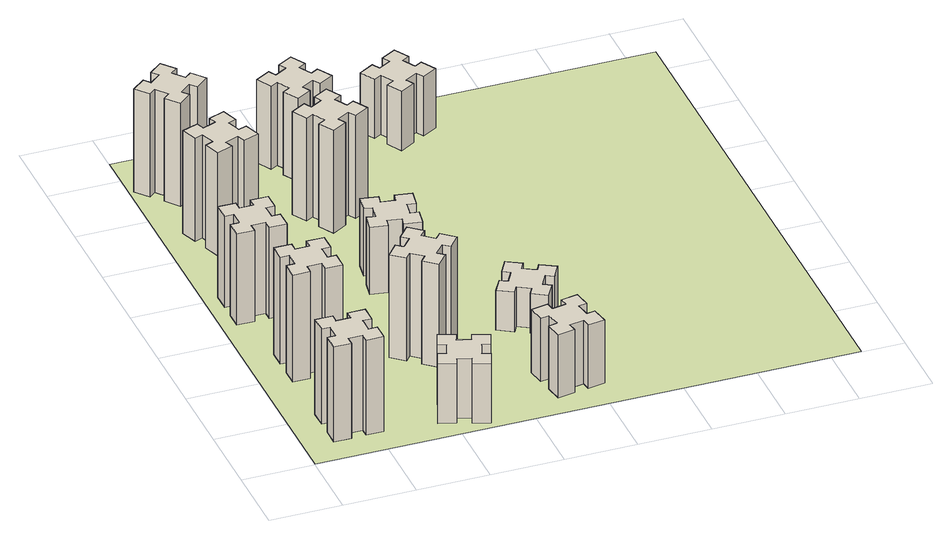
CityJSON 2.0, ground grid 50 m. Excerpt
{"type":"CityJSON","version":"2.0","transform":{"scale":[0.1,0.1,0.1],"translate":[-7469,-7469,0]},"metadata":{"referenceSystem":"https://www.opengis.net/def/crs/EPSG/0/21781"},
"CityObjects":{
"building1":{"type":"Building","attributes":{"class":"1000","function":"1000","usage":"1000","yearOfConstruction":2016,"roofType":"1000","measuredHeight":72,"storeysAboveGround":30,"storeysBelowGround":0},"geometry":[{"type":"Solid","lod":"1","boundaries":[[[[0,1,2,3,4,5,6,7,8,9,10,11,12,13,14,15,16,17,18,19]],[[17,16,20,21]],[[16,15,22,20]],[[15,14,23,22]],[[14,13,24,23]],[[13,12,25,24]],[[12,11,26,25]],[[11,10,27,26]],[[10,9,28,27]],[[9,8,29,28]],[[8,7,30,29]],[[7,6,31,30]],[[6,5,32,31]],[[5,4,33,32]],[[4,3,34,33]],[[3,2,35,34]],[[2,1,36,35]],[[1,0,37,36]],[[0,19,38,37]],[[19,18,39,38]],[[18,17,21,39]],[[24,25,26,27,28,29,30,31,32,33,34,35,36,37,38,39,21,20,22,23]]]]}]},
"building2":{"type":"Building","attributes":{"class":"1000","function":"1000","usage":"1000","yearOfConstruction":2016,"roofType":"1000","measuredHeight":81,"storeysAboveGround":30,"storeysBelowGround":0},"geometry":[{"type":"Solid","lod":"1","boundaries":[[[[40,41,42,43,44,45,46,47,48,49,50,51,52,53,54,55,56,57,58,59]],[[57,56,60,61]],[[56,55,62,60]],[[55,54,63,62]],[[54,53,64,63]],[[53,52,65,64]],[[52,51,66,65]],[[51,50,67,66]],[[50,49,68,67]],[[49,48,69,68]],[[48,47,70,69]],[[47,46,71,70]],[[46,45,72,71]],[[45,44,73,72]],[[44,43,74,73]],[[43,42,75,74]],[[42,41,76,75]],[[41,40,77,76]],[[40,59,78,77]],[[59,58,79,78]],[[58,57,61,79]],[[64,65,66,67,68,69,70,71,72,73,74,75,76,77,78,79,61,60,62,63]]]]}]},
"building3":{"type":"Building","attributes":{"class":"1000","function":"1000","usage":"1000","yearOfConstruction":2016,"roofType":"1000","measuredHeight":69,"storeysAboveGround":30,"storeysBelowGround":0},"geometry":[{"type":"Solid","lod":"1","boundaries":[[[[80,81,82,83,84,85,86,87,88,89,90,91,92,93,94,95,96,97,98,99]],[[97,96,100,101]],[[96,95,102,100]],[[95,94,103,102]],[[94,93,104,103]],[[93,92,105,104]],[[92,91,106,105]],[[91,90,107,106]],[[90,89,108,107]],[[89,88,109,108]],[[88,87,110,109]],[[87,86,111,110]],[[86,85,112,111]],[[85,84,113,112]],[[84,83,114,113]],[[83,82,115,114]],[[82,81,116,115]],[[81,80,117,116]],[[80,99,118,117]],[[99,98,119,118]],[[98,97,101,119]],[[104,105,106,107,108,109,110,111,112,113,114,115,116,117,118,119,101,100,102,103]]]]}]},
"building4":{"type":"Building","attributes":{"class":"1000","function":"1000","usage":"1000","yearOfConstruction":2016,"roofType":"1000","measuredHeight":78,"storeysAboveGround":30,"storeysBelowGround":0},"geometry":[{"type":"Solid","lod":"1","boundaries":[[[[120,121,122,123,124,125,126,127,128,129,130,131,132,133,134,135,136,137,138,139]],[[137,136,140,141]],[[136,135,142,140]],[[135,134,143,142]],[[134,133,144,143]],[[133,132,145,144]],[[132,131,146,145]],[[131,130,147,146]],[[130,129,148,147]],[[129,128,149,148]],[[128,127,150,149]],[[127,126,151,150]],[[126,125,152,151]],[[125,124,153,152]],[[124,123,154,153]],[[123,122,155,154]],[[122,121,156,155]],[[121,120,157,156]],[[120,139,158,157]],[[139,138,159,158]],[[138,137,141,159]],[[144,145,146,147,148,149,150,151,152,153,154,155,156,157,158,159,141,140,142,143]]]]}]},
"building5":{"type":"Building","attributes":{"class":"1000","function":"1000","usage":"1000","yearOfConstruction":2016,"roofType":"1000","measuredHeight":45,"storeysAboveGround":30,"storeysBelowGround":0},"geometry":[{"type":"Solid","lod":"1","boundaries":[[[[160,161,162,163,164,165,166,167,168,169,170,171,172,173,174,175,176,177,178,179]],[[177,176,180,181]],[[176,175,182,180]],[[175,174,183,182]],[[174,173,184,183]],[[173,172,185,184]],[[172,171,186,185]],[[171,170,187,186]],[[170,169,188,187]],[[169,168,189,188]],[[168,167,190,189]],[[167,166,191,190]],[[166,165,192,191]],[[165,164,193,192]],[[164,163,194,193]],[[163,162,195,194]],[[162,161,196,195]],[[161,160,197,196]],[[160,179,198,197]],[[179,178,199,198]],[[178,177,181,199]],[[184,185,186,187,188,189,190,191,192,193,194,195,196,197,198,199,181,180,182,183]]]]}]},
"building6":{"type":"Building","attributes":{"class":"1000","function":"1000","usage":"1000","yearOfConstruction":2016,"roofType":"1000","measuredHeight":78,"storeysAboveGround":30,"storeysBelowGround":0},"geometry":[{"type":"Solid","lod":"1","boundaries":[[[[200,201,202,203,204,205,206,207,208,209,210,211,212,213,214,215,216,217,218,219]],[[217,216,220,221]],[[216,215,222,220]],[[215,214,223,222]],[[214,213,224,223]],[[213,212,225,224]],[[212,211,226,225]],[[211,210,227,226]],[[210,209,228,227]],[[209,208,229,228]],[[208,207,230,229]],[[207,206,231,230]],[[206,205,232,231]],[[205,204,233,232]],[[204,203,234,233]],[[203,202,235,234]],[[202,201,236,235]],[[201,200,237,236]],[[200,219,238,237]],[[219,218,239,238]],[[218,217,221,239]],[[224,225,226,227,228,229,230,231,232,233,234,235,236,237,238,239,221,220,222,223]]]]}]},
"building7":{"type":"Building","attributes":{"class":"1000","function":"1000","usage":"1000","yearOfConstruction":2016,"roofType":"1000","measuredHeight":78,"storeysAboveGround":30,"storeysBelowGround":0},"geometry":[{"type":"Solid","lod":"1","boundaries":[[[[240,241,242,243,244,245,246,247,248,249,250,251,252,253,254,255,256,257,258,259]],[[257,256,260,261]],[[256,255,262,260]],[[255,254,263,262]],[[254,253,264,263]],[[253,252,265,264]],[[252,251,266,265]],[[251,250,267,266]],[[250,249,268,267]],[[249,248,269,268]],[[248,247,270,269]],[[247,246,271,270]],[[246,245,272,271]],[[245,244,273,272]],[[244,243,274,273]],[[243,242,275,274]],[[242,241,276,275]],[[241,240,277,276]],[[240,259,278,277]],[[259,258,279,278]],[[258,257,261,279]],[[264,265,266,267,268,269,270,271,272,273,274,275,276,277,278,279,261,260,262,263]]]]}]},
"building8":{"type":"Building","attributes":{"class":"1000","function":"1000","usage":"1000","yearOfConstruction":2016,"roofType":"1000","measuredHeight":51,"storeysAboveGround":30,"storeysBelowGround":0},"geometry":[{"type":"Solid","lod":"1","boundaries":[[[[280,281,282,283,284,285,286,287,288,289,290,291,292,293,294,295,296,297,298,299]],[[297,296,300,301]],[[296,295,302,300]],[[295,294,303,302]],[[294,293,304,303]],[[293,292,305,304]],[[292,291,306,305]],[[291,290,307,306]],[[290,289,308,307]],[[289,288,309,308]],[[288,287,310,309]],[[287,286,311,310]],[[286,285,312,311]],[[285,284,313,312]],[[284,283,314,313]],[[283,282,315,314]],[[282,281,316,315]],[[281,280,317,316]],[[280,299,318,317]],[[299,298,319,318]],[[298,297,301,319]],[[304,305,306,307,308,309,310,311,312,313,314,315,316,317,318,319,301,300,302,303]]]]}]},
"building9":{"type":"Building","attributes":{"class":"1000","function":"1000","usage":"1000","yearOfConstruction":2016,"roofType":"1000","measuredHeight":78,"storeysAboveGround":30,"storeysBelowGround":0},"geometry":[{"type":"Solid","lod":"1","boundaries":[[[[320,321,322,323,324,325,326,327,328,329,330,331,332,333,334,335,336,337,338,339]],[[337,336,340,341]],[[336,335,342,340]],[[335,334,343,342]],[[334,333,344,343]],[[333,332,345,344]],[[332,331,346,345]],[[331,330,347,346]],[[330,329,348,347]],[[329,328,349,348]],[[328,327,350,349]],[[327,326,351,350]],[[326,325,352,351]],[[325,324,353,352]],[[324,323,354,353]],[[323,322,355,354]],[[322,321,356,355]],[[321,320,357,356]],[[320,339,358,357]],[[339,338,359,358]],[[338,337,341,359]],[[344,345,346,347,348,349,350,351,352,353,354,355,356,357,358,359,341,340,342,343]]]]}]},
"building10":{"type":"Building","attributes":{"class":"1000","function":"1000","usage":"1000","yearOfConstruction":2016,"roofType":"1000","measuredHeight":48,"storeysAboveGround":30,"storeysBelowGround":0},"geometry":[{"type":"Solid","lod":"1","boundaries":[[[[360,361,362,363,364,365,366,367,368,369,370,371,372,373,374,375,376,377,378,379]],[[377,376,380,381]],[[376,375,382,380]],[[375,374,383,382]],[[374,373,384,383]],[[373,372,385,384]],[[372,371,386,385]],[[371,370,387,386]],[[370,369,388,387]],[[369,368,389,388]],[[368,367,390,389]],[[367,366,391,390]],[[366,365,392,391]],[[365,364,393,392]],[[364,363,394,393]],[[363,362,395,394]],[[362,361,396,395]],[[361,360,397,396]],[[360,379,398,397]],[[379,378,399,398]],[[378,377,381,399]],[[384,385,386,387,388,389,390,391,392,393,394,395,396,397,398,399,381,380,382,383]]]]}]},
"building11":{"type":"Building","attributes":{"class":"1000","function":"1000","usage":"1000","yearOfConstruction":2016,"roofType":"1000","measuredHeight":63,"storeysAboveGround":30,"storeysBelowGround":0},"geometry":[{"type":"Solid","lod":"1","boundaries":[[[[400,401,402,403,404,405,406,407,408,409,410,411,412,413,414,415,416,417,418,419]],[[417,416,420,421]],[[416,415,422,420]],[[415,414,423,422]],[[414,413,424,423]],[[413,412,425,424]],[[412,411,426,425]],[[411,410,427,426]],[[410,409,428,427]],[[409,408,429,428]],[[408,407,430,429]],[[407,406,431,430]],[[406,405,432,431]],[[405,404,433,432]],[[404,403,434,433]],[[403,402,435,434]],[[402,401,436,435]],[[401,400,437,436]],[[400,419,438,437]],[[419,418,439,438]],[[418,417,421,439]],[[424,425,426,427,428,429,430,431,432,433,434,435,436,437,438,439,421,420,422,423]]]]}]},
"building12":{"type":"Building","attributes":{"class":"1000","function":"1000","usage":"1000","yearOfConstruction":2016,"roofType":"1000","measuredHeight":30,"storeysAboveGround":30,"storeysBelowGround":0},"geometry":[{"type":"Solid","lod":"1","boundaries":[[[[440,441,442,443,444,445,446,447,448,449,450,451,452,453,454,455,456,457,458,459]],[[457,456,460,461]],[[456,455,462,460]],[[455,454,463,462]],[[454,453,464,463]],[[453,452,465,464]],[[452,451,466,465]],[[451,450,467,466]],[[450,449,468,467]],[[449,448,469,468]],[[448,447,470,469]],[[447,446,471,470]],[[446,445,472,471]],[[445,444,473,472]],[[444,443,474,473]],[[443,442,475,474]],[[442,441,476,475]],[[441,440,477,476]],[[440,459,478,477]],[[459,458,479,478]],[[458,457,461,479]],[[464,465,466,467,468,469,470,471,472,473,474,475,476,477,478,479,461,460,462,463]]]]}]},
"building13":{"type":"Building","attributes":{"class":"1000","function":"1000","usage":"1000","yearOfConstruction":2016,"roofType":"1000","measuredHeight":45,"storeysAboveGround":30,"storeysBelowGround":0},"geometry":[{"type":"Solid","lod":"1","boundaries":[[[[480,481,482,483,484,485,486,487,488,489,490,491,492,493,494,495,496,497,498,499]],[[497,496,500,501]],[[496,495,502,500]],[[495,494,503,502]],[[494,493,504,503]],[[493,492,505,504]],[[492,491,506,505]],[[491,490,507,506]],[[490,489,508,507]],[[489,488,509,508]],[[488,487,510,509]],[[487,486,511,510]],[[486,485,512,511]],[[485,484,513,512]],[[484,483,514,513]],[[483,482,515,514]],[[482,481,516,515]],[[481,480,517,516]],[[480,499,518,517]],[[499,498,519,518]],[[498,497,501,519]],[[504,505,506,507,508,509,510,511,512,513,514,515,516,517,518,519,501,500,502,503]]]]}]},
"landuse1":{"type":"LandUse","attributes":{"name":"plot1","function":"1010"},"geometry":[{"type":"MultiSurface","lod":"1","boundaries":[[[520,521,522,523]]]}]}
},
"vertices":[
[325,265,0],[425,265,0],[425,205,0],[545,205,0],[545,325,0],[485,325,0],[485,425,0],[545,425,0],[545,545,0],[425,545,0],[425,485,0],[325,485,0],[325,545,0],[205,545,0],[205,425,0],[265,425,0],[265,325,0],[205,325,0],[205,205,0],[325,205,0],[265,325,720],[205,325,720],[265,425,720],[205,425,720],[205,545,720],[325,545,720],[325,485,720],[425,485,720],[425,545,720],[545,545,720],[545,425,720],[485,425,720],[485,325,720],[545,325,720],[545,205,720],[425,205,720],[425,265,720],[325,265,720],[325,205,720],[205,205,720],
[325,1005,0],[425,1005,0],[425,945,0],[545,945,0],[545,1065,0],[485,1065,0],[485,1165,0],[545,1165,0],[545,1285,0],[425,1285,0],[425,1225,0],[325,1225,0],[325,1285,0],[205,1285,0],[205,1165,0],[265,1165,0],[265,1065,0],[205,1065,0],[205,945,0],[325,945,0],[265,1065,810],[205,1065,810],[265,1165,810],[205,1165,810],[205,1285,810],[325,1285,810],[325,1225,810],[425,1225,810],[425,1285,810],[545,1285,810],[545,1165,810],[485,1165,810],[485,1065,810],[545,1065,810],[545,945,810],[425,945,810],[425,1005,810],[325,1005,810],[325,945,810],[205,945,810],
[385,1805,0],[385,1905,0],[445,1905,0],[445,2025,0],[325,2025,0],[325,1965,0],[225,1965,0],[225,2025,0],[105,2025,0],[105,1905,0],[165,1905,0],[165,1805,0],[105,1805,0],[105,1685,0],[225,1685,0],[225,1745,0],[325,1745,0],[325,1685,0],[445,1685,0],[445,1805,0],[325,1745,690],[325,1685,690],[225,1745,690],[225,1685,690],[105,1685,690],[105,1805,690],[165,1805,690],[165,1905,690],[105,1905,690],[105,2025,690],[225,2025,690],[225,1965,690],[325,1965,690],[325,2025,690],[445,2025,690],[445,1905,690],[385,1905,690],[385,1805,690],[445,1805,690],[445,1685,690],
[385,2816,0],[291,2782,0],[270,2838,0],[157,2797,0],[199,2684,0],[255,2705,0],[289,2611,0],[233,2590,0],[274,2477,0],[387,2519,0],[366,2575,0],[460,2609,0],[480,2553,0],[593,2594,0],[552,2707,0],[496,2686,0],[462,2780,0],[518,2800,0],[477,2913,0],[364,2872,0],[462,2780,780],[518,2800,780],[496,2686,780],[552,2707,780],[593,2594,780],[480,2553,780],[460,2609,780],[366,2575,780],[387,2519,780],[274,2477,780],[233,2590,780],[289,2611,780],[255,2705,780],[199,2684,780],[157,2797,780],[270,2838,780],[291,2782,780],[385,2816,780],[364,2872,780],[477,2913,780],
[1200,362,0],[1106,396,0],[1127,452,0],[1014,493,0],[973,380,0],[1029,360,0],[995,266,0],[939,287,0],[897,174,0],[1010,133,0],[1031,189,0],[1125,155,0],[1104,99,0],[1217,57,0],[1258,170,0],[1202,191,0],[1236,285,0],[1292,264,0],[1333,377,0],[1220,418,0],[1236,285,450],[1292,264,450],[1202,191,450],[1258,170,450],[1217,57,450],[1104,99,450],[1125,155,450],[1031,189,450],[1010,133,450],[897,174,450],[939,287,450],[995,266,450],[1029,360,450],[973,380,450],[1014,493,450],[1127,452,450],[1106,396,450],[1200,362,450],[1220,418,450],[1333,377,450],
[308,3219,0],[384,3283,0],[423,3237,0],[515,3314,0],[438,3406,0],[392,3368,0],[327,3444,0],[373,3483,0],[296,3575,0],[204,3498,0],[243,3452,0],[166,3387,0],[128,3433,0],[36,3356,0],[113,3264,0],[159,3303,0],[223,3226,0],[177,3188,0],[254,3096,0],[346,3173,0],[223,3226,780],[177,3188,780],[159,3303,780],[113,3264,780],[36,3356,780],[128,3433,780],[166,3387,780],[243,3452,780],[204,3498,780],[296,3575,780],[373,3483,780],[327,3444,780],[392,3368,780],[438,3406,780],[515,3314,780],[423,3237,780],[384,3283,780],[308,3219,780],[346,3173,780],[254,3096,780],
[1224,1067,0],[1148,1132,0],[1186,1178,0],[1094,1255,0],[1017,1163,0],[1063,1124,0],[999,1048,0],[953,1086,0],[876,994,0],[968,917,0],[1006,963,0],[1083,899,0],[1044,853,0],[1136,776,0],[1213,868,0],[1167,906,0],[1232,983,0],[1278,944,0],[1355,1036,0],[1263,1113,0],[1232,983,780],[1278,944,780],[1167,906,780],[1213,868,780],[1136,776,780],[1044,853,780],[1083,899,780],[1006,963,780],[968,917,780],[876,994,780],[953,1086,780],[999,1048,780],[1063,1124,780],[1017,1163,780],[1094,1255,780],[1186,1178,780],[1148,1132,780],[1224,1067,780],[1263,1113,780],[1355,1036,780],
[1315,1787,0],[1332,1885,0],[1391,1875,0],[1412,1993,0],[1294,2014,0],[1284,1955,0],[1185,1972,0],[1196,2031,0],[1077,2052,0],[1057,1934,0],[1116,1924,0],[1098,1825,0],[1039,1836,0],[1018,1717,0],[1137,1697,0],[1147,1756,0],[1245,1738,0],[1235,1679,0],[1353,1658,0],[1374,1777,0],[1245,1738,510],[1235,1679,510],[1147,1756,510],[1137,1697,510],[1018,1717,510],[1039,1836,510],[1098,1825,510],[1116,1924,510],[1057,1934,510],[1077,2052,510],[1196,2031,510],[1185,1972,510],[1284,1955,510],[1294,2014,510],[1412,1993,510],[1391,1875,510],[1332,1885,510],[1315,1787,510],[1374,1777,510],[1353,1658,510],
[1236,2707,0],[1186,2794,0],[1238,2824,0],[1178,2928,0],[1074,2868,0],[1104,2816,0],[1017,2766,0],[987,2818,0],[883,2758,0],[943,2654,0],[995,2684,0],[1045,2597,0],[993,2567,0],[1053,2463,0],[1157,2523,0],[1127,2575,0],[1214,2625,0],[1244,2573,0],[1348,2633,0],[1288,2737,0],[1214,2625,780],[1244,2573,780],[1127,2575,780],[1157,2523,780],[1053,2463,780],[993,2567,780],[1045,2597,780],[995,2684,780],[943,2654,780],[883,2758,780],[987,2818,780],[1017,2766,780],[1104,2816,780],[1074,2868,780],[1178,2928,780],[1238,2824,780],[1186,2794,780],[1236,2707,780],[1288,2737,780],[1348,2633,780],
[1738,405,0],[1756,307,0],[1697,297,0],[1717,178,0],[1836,199,0],[1825,258,0],[1924,276,0],[1934,217,0],[2052,237,0],[2031,356,0],[1972,345,0],[1955,444,0],[2014,454,0],[1993,572,0],[1875,551,0],[1885,492,0],[1787,475,0],[1777,534,0],[1658,513,0],[1679,395,0],[1787,475,480],[1777,534,480],[1885,492,480],[1875,551,480],[1993,572,480],[2014,454,480],[1955,444,480],[1972,345,480],[2031,356,480],[2052,237,480],[1934,217,480],[1924,276,480],[1825,258,480],[1836,199,480],[1717,178,480],[1697,297,480],[1756,307,480],[1738,405,480],[1679,395,480],[1658,513,480],
[1104,3456,0],[1017,3406,0],[987,3458,0],[883,3398,0],[943,3294,0],[995,3324,0],[1045,3237,0],[993,3207,0],[1053,3103,0],[1157,3163,0],[1127,3215,0],[1214,3265,0],[1244,3213,0],[1348,3273,0],[1288,3377,0],[1236,3347,0],[1186,3434,0],[1238,3464,0],[1178,3568,0],[1074,3508,0],[1186,3434,630],[1238,3464,630],[1236,3347,630],[1288,3377,630],[1348,3273,630],[1244,3213,630],[1214,3265,630],[1127,3215,630],[1157,3163,630],[1053,3103,630],[993,3207,630],[1045,3237,630],[995,3324,630],[943,3294,630],[883,3398,630],[987,3458,630],[1017,3406,630],[1104,3456,630],[1074,3508,630],[1178,3568,630],
[1954,1186,0],[1867,1236,0],[1897,1288,0],[1793,1348,0],[1733,1244,0],[1785,1214,0],[1735,1127,0],[1683,1157,0],[1623,1053,0],[1727,993,0],[1757,1045,0],[1844,995,0],[1814,943,0],[1918,883,0],[1978,987,0],[1926,1017,0],[1976,1104,0],[2028,1074,0],[2088,1178,0],[1984,1238,0],[1976,1104,300],[2028,1074,300],[1926,1017,300],[1978,987,300],[1918,883,300],[1814,943,300],[1844,995,300],[1757,1045,300],[1727,993,300],[1623,1053,300],[1683,1157,300],[1735,1127,300],[1785,1214,300],[1733,1244,300],[1793,1348,300],[1897,1288,300],[1867,1236,300],[1954,1186,300],[1984,1238,300],[2088,1178,300],
[1844,3556,0],[1757,3506,0],[1727,3558,0],[1623,3498,0],[1683,3394,0],[1735,3424,0],[1785,3337,0],[1733,3307,0],[1793,3203,0],[1897,3263,0],[1867,3315,0],[1954,3365,0],[1984,3313,0],[2088,3373,0],[2028,3477,0],[1976,3447,0],[1926,3534,0],[1978,3564,0],[1918,3668,0],[1814,3608,0],[1926,3534,450],[1978,3564,450],[1976,3447,450],[2028,3477,450],[2088,3373,450],[1984,3313,450],[1954,3365,450],[1867,3315,450],[1897,3263,450],[1793,3203,450],[1733,3307,450],[1785,3337,450],[1735,3424,450],[1683,3394,450],[1623,3498,450],[1727,3558,450],[1757,3506,450],[1844,3556,450],[1814,3608,450],[1918,3668,450],
[5,3705,0],[3705,3705,0],[3705,5,0],[5,5,0]
]}
